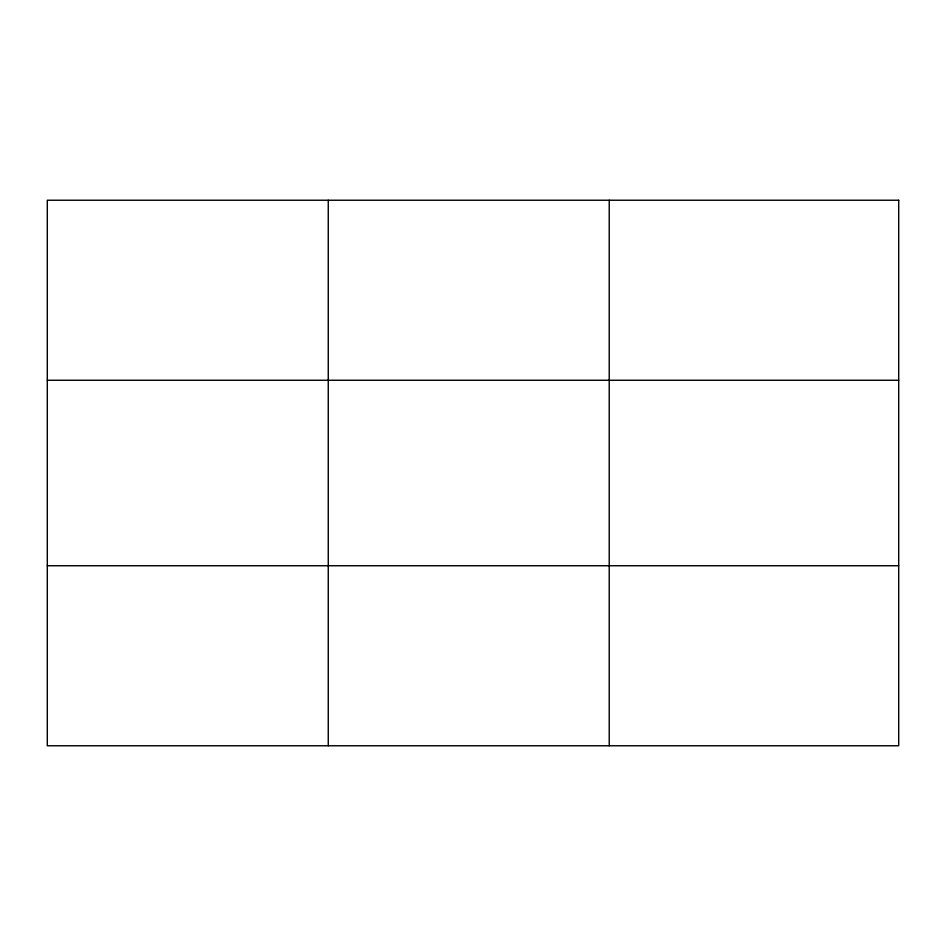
<?xml version="1.0" encoding="UTF-8"?>
<svg xmlns="http://www.w3.org/2000/svg" width="946" height="946" viewBox="0 0 946 946"><rect width="100%" height="100%" fill="white"/><g stroke="black" fill="none" stroke-linecap="round" stroke-linejoin="round"><path stroke-width="1.42" d="M328.262 745.767L328.262 200.233M609.224 745.767L609.224 200.233M47.3 380.257L898.7 380.257M47.3 565.743L898.7 565.743M898.7 200.233L898.7 745.767L47.3 745.767L47.3 200.233L898.7 200.233"/></g></svg>
